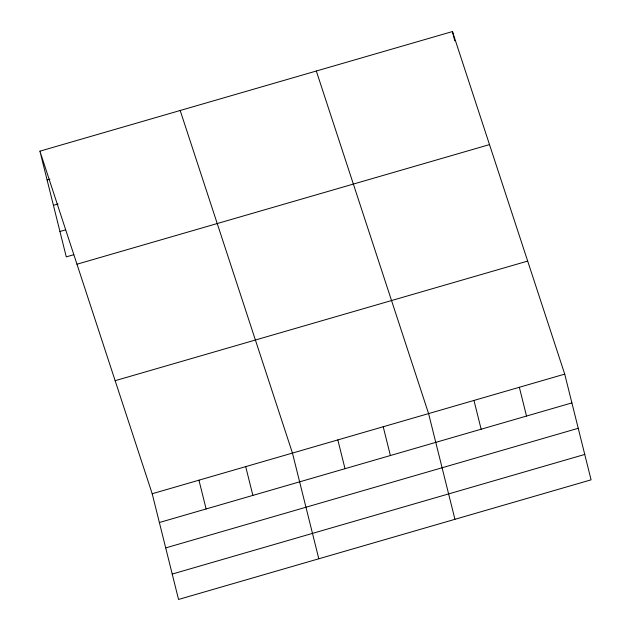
<?xml version="1.0" encoding="UTF-8"?>
<svg xmlns="http://www.w3.org/2000/svg" width="631" height="631" viewBox="0 0 631 631"><rect width="100%" height="100%" fill="white"/><g stroke="black" fill="none" stroke-linecap="round" stroke-linejoin="round"><path stroke-width="0.95" d="M39.919 151.164L452.451 31.55L564.721 374.12L591.081 479.836L178.549 599.45L152.197 493.742L39.919 151.164L66.279 256.88L73.756 254.711M47.096 179.938L49.896 179.125M53.422 205.327L58.099 203.971M59.945 231.49L65.553 229.858M76.974 264.215L489.498 144.602M115.142 380.69L527.674 261.076M152.197 493.742L564.721 374.12M159.367 522.515L571.899 402.901M165.701 547.905L578.225 428.291M172.224 574.06L584.748 454.446M316.312 71.027L428.591 413.597L454.943 519.305M180.182 110.496L292.453 453.066L318.813 558.782M452.451 31.55L454.762 40.834M519.345 387.284L526.522 416.058M473.968 400.44L481.145 429.214M383.214 426.753L390.384 455.527M337.83 439.91L345.007 468.691M245.704 466.625L252.873 495.406M198.946 480.183L206.124 508.957"/></g></svg>
